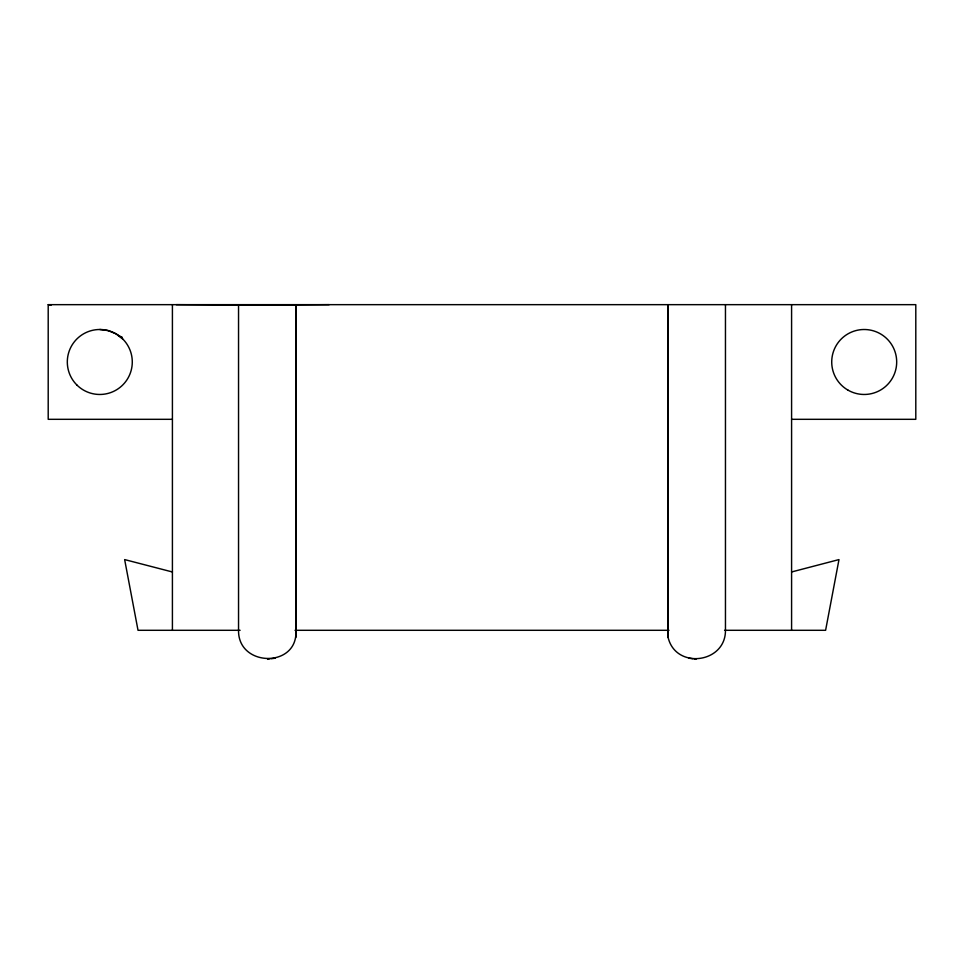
<?xml version="1.0" encoding="UTF-8"?>
<svg xmlns="http://www.w3.org/2000/svg" width="964" height="964" viewBox="0 0 964 964"><rect width="100%" height="100%" fill="white"/><g stroke="black" fill="none" stroke-linecap="round" stroke-linejoin="round"><path stroke-width="1.45" d="M238.542 305.046L295.864 305.046L295.864 630.299C298.442 668.124 237.879 667.558 238.542 630.299L238.542 305.046L176.243 304.66M791.589 571.965L838.981 559.59L825.606 630.299L724.567 630.299M267.582 659.34L269.498 658.954M667.751 304.66L668.136 637.553C675.824 669.763 725.759 663.292 725.458 630.299L725.458 304.66M270.932 658.774L275.234 658.195M269.498 305.046L329.122 304.66M172.411 419.316L48.2 419.316L48.2 304.66L915.8 304.66L915.8 419.316L791.589 419.316M240.12 630.299L138.021 630.299L124.645 559.59L172.411 571.977M295.02 630.299L668.98 630.299M99.798 329.495L108.209 330.604L116.041 333.857L122.765 339.015M688.766 658.195L693.068 658.774M48.2 304.66L51.176 305.118M694.502 658.954L696.032 659.34M118.102 335.436L122.235 337.255M791.589 304.66L791.589 630.299M668.136 304.66L668.136 637.553M295.864 305.046L295.864 637.553M172.411 304.66L172.411 630.299M847.959 390.119A32.487 32.487 0 0 0 896.689 361.994A32.487 32.487 0 0 0 847.959 333.857A32.487 32.487 0 0 0 847.959 390.119M76.831 384.961A32.487 32.487 0 0 0 131.176 370.393A32.487 32.487 0 0 0 91.387 330.604A32.487 32.487 0 0 0 76.831 384.961"/></g></svg>
